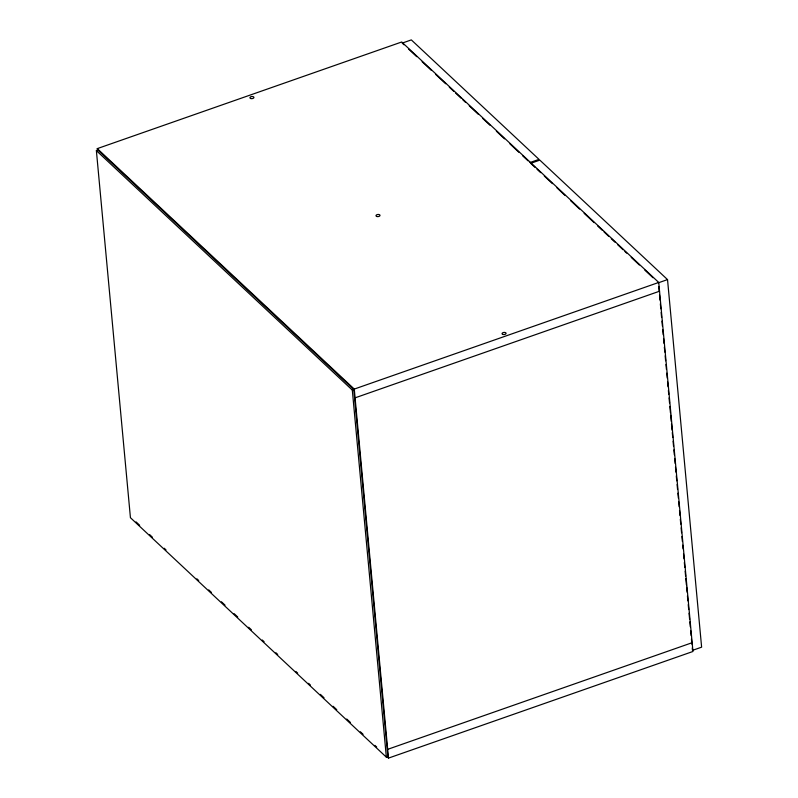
<?xml version="1.0" encoding="UTF-8"?>
<svg xmlns="http://www.w3.org/2000/svg" width="798" height="798" viewBox="0 0 798 798"><rect width="100%" height="100%" fill="white"/><g stroke="black" fill="none" stroke-linecap="round" stroke-linejoin="round"><path stroke-width="1.2" d="M97.476 150.812L97.276 148.618L401.723 41.985L658.729 282.452L692.963 651.477L388.506 758.1L386.691 756.404M96.378 150.632L97.905 150.094L353.823 389.544L387.878 756.624L386.352 757.152L130.433 517.702L96.378 150.632L352.307 390.082L386.352 757.152M529.892 162.573L539.019 159.371L411.329 39.9L402.192 43.102L404.007 44.798M97.276 148.618L354.272 389.075L658.729 282.452M658.39 282.801L667.527 279.599L701.622 647.168L692.484 650.36L692.255 647.886M352.307 390.082L353.823 389.544M355.09 397.843L659.537 291.21M387.698 749.332L692.145 642.709M667.527 279.599L539.827 160.129L530.7 163.331L535.229 167.56M408.536 49.027L416.686 56.658M422.122 61.735L431.179 70.214M435.698 74.453L445.663 83.77M449.284 87.162L453.813 91.391M455.628 93.087L461.064 98.174M462.87 99.87L465.593 102.413M469.214 105.805L478.271 114.274M482.8 118.513L490.042 125.286M496.376 131.221L504.526 138.842M509.962 143.929L519.019 152.398M522.64 155.79L528.077 160.877M537.034 169.256L540.655 172.647M544.286 176.039L552.435 183.66M556.964 187.899L565.114 195.53M570.54 200.607L579.597 209.086M584.126 213.315L594.091 222.642M597.712 226.034L602.241 230.263M604.056 231.959L608.585 236.198M611.298 238.742L614.919 242.133M617.632 244.667L623.068 249.754M624.884 251.45L626.689 253.146M631.218 257.385L639.368 265.006M644.804 270.093L652.954 277.714M136.049 521.892L139.68 525.284M149.665 534.63L152.388 537.184M164.198 548.226L166.014 549.932M196.887 578.819L198.712 580.515M208.697 589.862L211.42 592.415M221.415 601.762L225.046 605.153M234.123 613.652L237.754 617.054M248.657 627.248L251.38 629.802M262.273 639.996L264.098 641.692M275.899 652.744L277.714 654.44M295.878 671.437L297.694 673.133M308.597 683.327L310.412 685.023M320.397 694.37L324.028 697.771M333.115 706.27L336.746 709.671M346.731 719.018L350.362 722.409M360.357 731.756L363.08 734.31M374.89 745.352L376.706 747.058M658.729 286.512L659.188 291.46M659.537 295.18L659.996 300.128M660.345 303.839L660.804 308.786M661.143 312.507L661.602 317.454M661.951 321.165L662.41 326.113M662.749 329.833L663.208 334.781M663.557 338.492L664.016 343.439M664.355 347.15L664.814 352.108M665.163 355.818L665.622 360.766M665.971 364.477L666.43 369.434M666.769 373.145L667.228 378.092M667.577 381.803L668.036 386.761M668.375 390.471L668.724 394.182M669.063 397.893L669.522 402.85M669.871 406.561L670.44 412.746M670.669 415.219L671.248 421.414M671.477 423.888L672.056 430.072M672.285 432.546L672.744 437.494M673.083 441.214L673.542 446.162M673.891 449.873L674.35 454.82M674.689 458.541L675.148 463.488M675.497 467.199L675.956 472.147M676.295 475.867L676.754 480.815M677.103 484.526L677.562 489.473M677.911 493.194L678.37 498.142M678.709 501.852L679.168 506.8M679.517 510.521L679.976 515.468M680.315 519.179L680.774 524.126M681.123 527.847L681.582 532.795M681.921 536.505L682.38 541.453M682.729 545.164L683.068 548.884M683.527 553.832L683.996 558.78M684.335 562.49L684.794 567.448M685.143 571.159L685.602 576.106M685.831 578.58L686.4 584.774M686.629 587.248L687.088 592.196M687.437 595.907L687.896 600.864M688.235 604.575L688.694 609.522M689.043 613.233L689.612 619.428M689.851 621.901L690.31 626.849M690.649 630.56L691.108 635.507M691.457 639.228L691.916 644.176M354.272 389.075L388.506 758.1M376.935 216.517A2.015 1.067 -5.3 0 0 380.008 215.44A2.015 1.067 -5.3 0 0 377.055 214.652A2.015 1.067 -5.3 0 0 376.935 216.517M250.861 98.553A2.015 1.067 -5.3 0 0 253.934 97.476A2.015 1.067 -5.3 0 0 250.981 96.698A2.015 1.067 -5.3 0 0 250.861 98.553M503.009 334.472A2.015 1.067 -5.3 0 0 506.082 333.394A2.015 1.067 -5.3 0 0 503.129 332.606A2.015 1.067 -5.3 0 0 503.009 334.472"/></g></svg>
